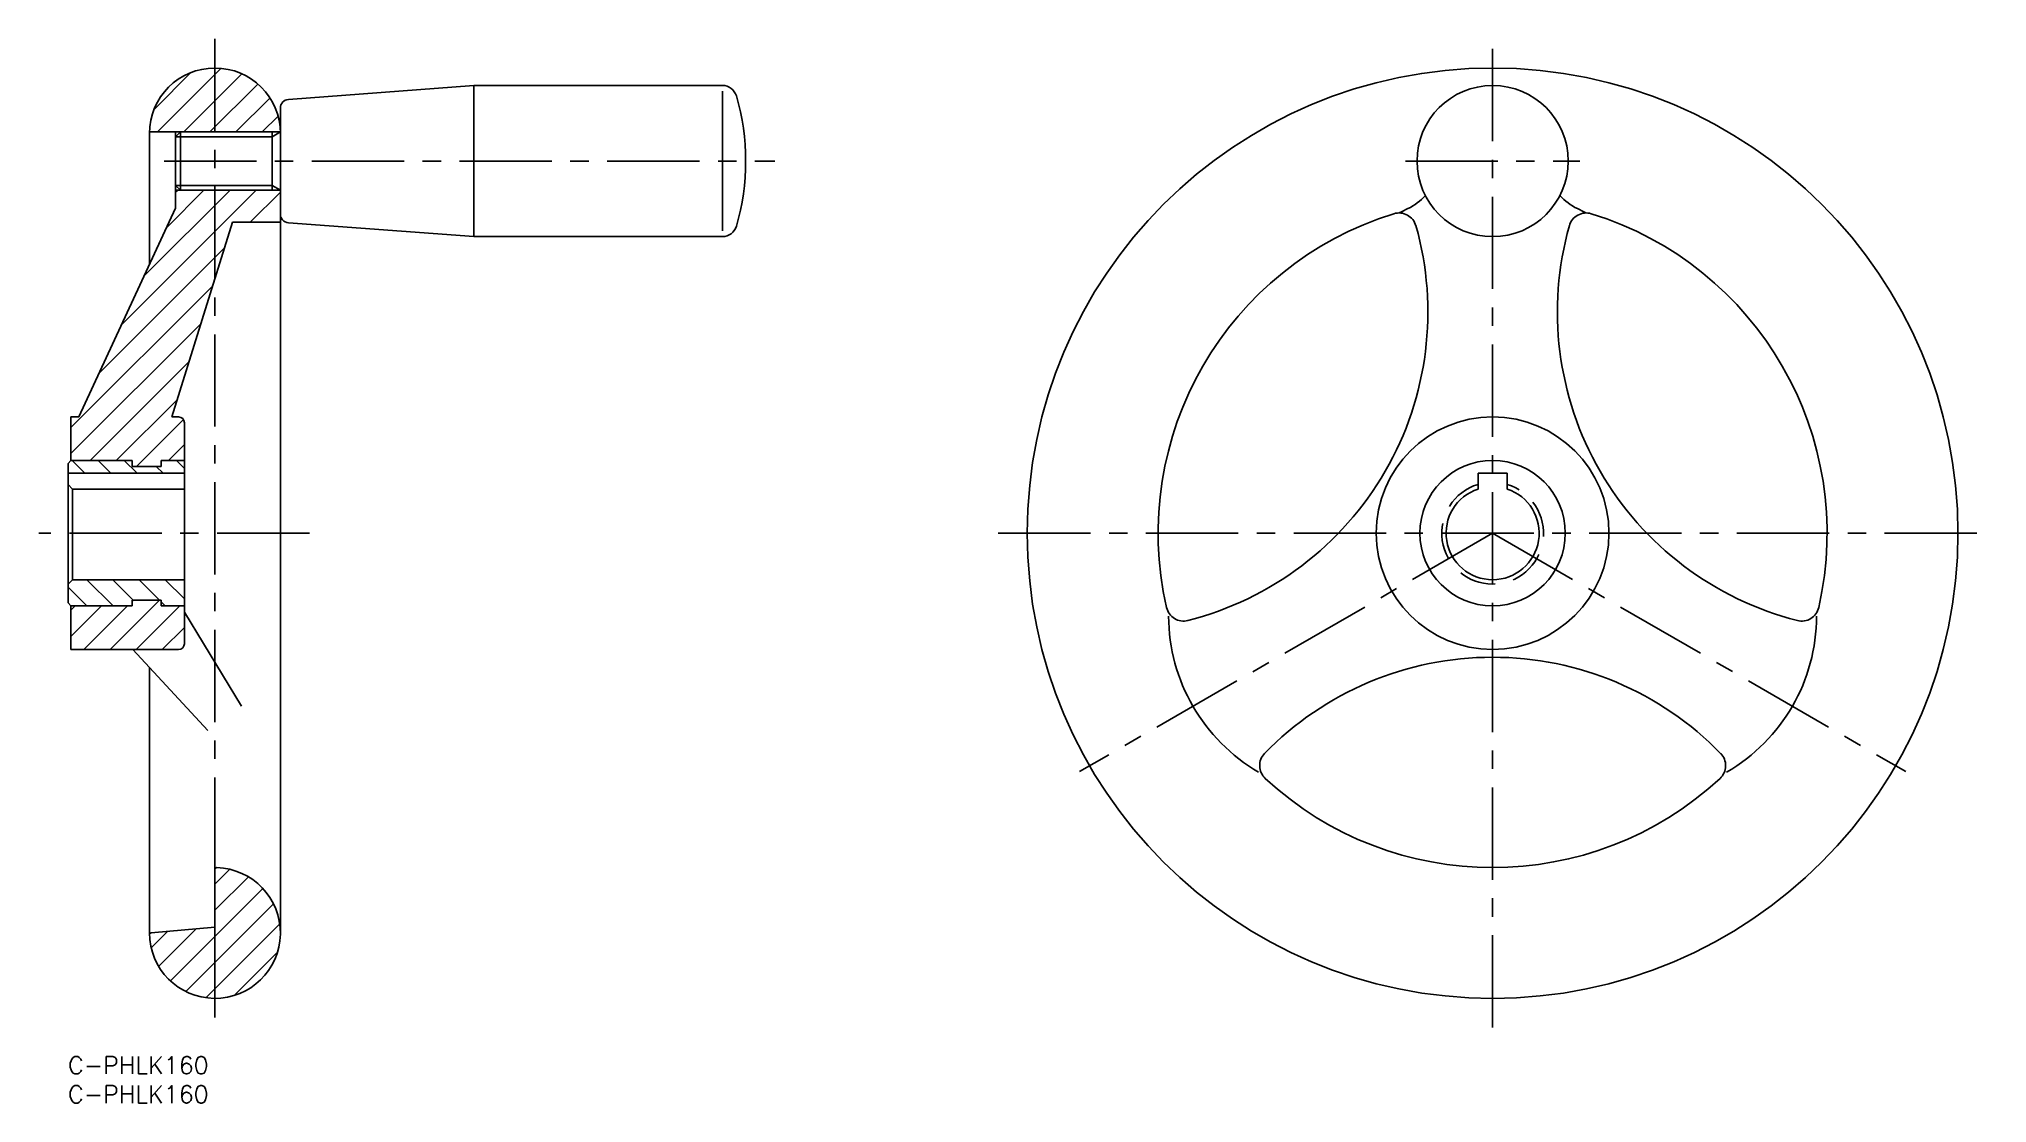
# Model space of a CAD drawing. Extents: x -5 to 330, y -8 to 175.
import ezdxf

# ---------------------------------------------------------------- set-up
doc = ezdxf.new("R2010")
doc.units = 0
doc.header["$LTSCALE"] = 0.5
doc.linetypes.add('CENTER', pattern=[50.8, 31.75, -6.35, 6.35, -6.35])
doc.linetypes.add('DASHED', pattern=[19.05, 12.7, -6.35])
for name, color, linetype in [('MSM_CENTER', 1, 'CENTER'), ('MSM_CONTINUOUS', 7, 'CONTINUOUS'), ('MSM_DASHED', 4, 'DASHED'), ('MSM_NARROW', 5, 'CONTINUOUS'), ('MSM_PART_NUMBER', 7, 'CONTINUOUS')]:
    doc.layers.add(name, color=color, linetype=linetype)
doc.styles.get("Standard").update_dxf_attribs({"font": 'txt.shx', "height": 3, "bigfont": 'bigfont.shx'})

# ---------------------------------------------------------------- blocks, each defined once
blk = doc.blocks.new('*U3')
at = {"layer": 'MSM_PART_NUMBER'}
blk.add_text('C-PHLK160', height=3, dxfattribs=at).set_placement((0, -3))
blk = doc.blocks.new('*U4')
at = {"layer": 'MSM_PART_NUMBER'}
blk.add_text('C-PHLK160', height=3, dxfattribs=at).set_placement((0, -8))

msp = doc.modelspace()

# ---------------------------------------------------------------- linework, layer by layer
at = {"layer": 'MSM_CENTER'}
for p, q in [((25.25, 175), (25.25, 5)), ((244.92, 5), (244.92, 175)), ((16.5, 154), (121.5, 154)), ((229.92, 154), (259.92, 154)), ((41.5, 90), (-5, 90)), ((159.92, 90), (329.92, 90)), ((244.92, 90), (173.91, 49)), ((244.92, 90), (315.94, 49))]:
    msp.add_line(p, q, dxfattribs=at)
at = {"layer": 'MSM_CONTINUOUS'}
for p, q in [((69.78, 167), (37.88, 164.61)), ((112.5, 167), (69.78, 167)), ((69.78, 167), (69.78, 141)), ((112.5, 166), (112.5, 142)), ((36.5, 163.11), (36.5, 21.25)), ((18.5, 159), (14, 159)), ((14, 158.75), (14, 136.2)), ((18.5, 158.19), (19.31, 159)), ((18.5, 159), (18.5, 145.91)), ((19.31, 159), (19.31, 149)), ((36.5, 159), (19.31, 159)), ((35.09, 149), (35.09, 159)), ((18.5, 149.81), (19.31, 149)), ((36.5, 149), (19.31, 149)), ((1.87, 110), (18.5, 145.91)), ((17.83, 110), (28.25, 143.5)), ((28.25, 143.5), (36.5, 143.5)), ((69.78, 141), (37.88, 143.39)), ((112.5, 141), (69.78, 141)), ((0.5, 110), (0.5, 102.5)), ((1.87, 110), (0.5, 110)), ((19, 110), (17.83, 110)), ((20, 109), (20, 71)), ((0.5, 102.5), (0, 102)), ((0, 102), (0, 78)), ((11, 102.5), (0.5, 102.5)), ((11, 101.5), (11, 102.5)), ((16, 101.5), (11, 101.5)), ((20, 102.5), (16, 102.5)), ((16, 102.5), (16, 101.5)), ((0, 100.3), (20, 100.3)), ((0.75, 97.6), (0, 98.35)), ((0.75, 97.6), (0.75, 82)), ((20, 97.6), (0.75, 97.6)), ((242.42, 97.6), (242.42, 100.3)), ((242.42, 100.3), (247.42, 100.3)), ((247.42, 97.6), (247.42, 100.3)), ((0.75, 82), (0, 81.25)), ((20, 82), (0.75, 82)), ((0.5, 77.5), (0, 78)), ((11, 77.5), (0.5, 77.5)), ((0.5, 77.5), (0.5, 70)), ((16, 78.5), (11, 78.5)), ((11, 78.5), (11, 77.5)), ((16, 77.5), (16, 78.5)), ((20, 77.5), (16, 77.5)), ((20, 76.42), (29.8, 60.25)), ((19, 70), (0.5, 70)), ((24.03, 56.07), (11.13, 70)), ((14, 66.9), (14, 21.25)), ((25.25, 22.25), (25.25, 32.2)), ((25.25, 22.25), (14.28, 21.25))]:
    msp.add_line(p, q, dxfattribs=at)
for centre, radius in [((244.92, 90), 80), ((244.92, 154), 13), ((244.92, 90), 20), ((244.92, 90), 12.5)]:
    msp.add_circle(centre, radius, dxfattribs=at)
for centre, radius, start, end in [((25.25, 158.75), 11.25, 0, 180), ((38, 163.11), 1.5, 94.4672, 180), ((112.5, 164.5), 2.5, 16.2602, 90), ((76.5, 154), 40, 343.7398, 16.2602), ((226.27, 154.4), 9.5, 295.4884, 318.2313), ((263.58, 154.4), 9.5, 221.7687, 244.5116), ((38, 144.89), 1.5, 180, 265.5328), ((244.92, 90), 57.5, 107.1598, 192.8402), ((228.84, 142.07), 3, 15.7554, 107.1598), ((244.92, 115.27), 33.85, 115.4884, 118.3058), ((261, 142.07), 3, 72.8402, 164.2446), ((244.92, 115.27), 33.85, 61.6942, 64.5116), ((244.92, 90), 57.5, 347.1598, 72.8402), ((112.5, 143.5), 2.5, 270, 343.7398), ((179.06, 128.03), 54.73, 284.2446, 15.7554), ((310.79, 128.03), 54.73, 164.2446, 255.7554), ((19, 109), 1, 360, 90), ((244.92, 90), 8, 108.21, 71.79), ((191.79, 77.89), 3, 192.8402, 284.2446), ((298.06, 77.89), 3, 255.7554, 347.1598), ((220.33, 75.8), 31.11, 180.1729, 239.8271), ((269.51, 75.8), 31.11, 300.1729, 359.8271), ((19, 71), 1, 270, 0), ((244.92, 13.94), 54.73, 44.2446, 135.7554), ((207.87, 50.04), 3, 135.7554, 227.1598), ((281.98, 50.04), 3, 312.8402, 44.2446), ((244.92, 90), 57.5, 227.1598, 312.8402), ((25.25, 21.25), 11.25, 180, 88.4301), ((25.55, 32.2), 0.3, 88.4301, 180), ((14.3, 20.95), 0.3, 95.1944, 181.5507)]:
    msp.add_arc(centre, radius, start, end, dxfattribs=at)
at = {"layer": 'MSM_DASHED'}
msp.add_arc((244.92, 90), 8.75, 106.6015, 73.3985, dxfattribs=at)
at = {"layer": 'MSM_NARROW'}
for p, q in [((14.91, 163), (21.13, 169.22)), ((15.4, 159), (26.35, 169.95)), ((19.89, 159), (29.89, 169)), ((24.38, 159), (32.63, 167.24)), ((28.87, 159), (34.71, 164.84)), ((33.36, 159), (36.1, 161.73)), ((19.31, 159), (18.5, 159)), ((35.09, 158.19), (18.5, 158.19)), ((36.5, 159), (35.09, 158.19)), ((9.22, 125.88), (32.34, 149)), ((13.09, 134.24), (27.85, 149)), ((16.97, 142.6), (23.36, 149)), ((35.09, 149.81), (18.5, 149.81)), ((19.31, 149), (18.5, 149)), ((18.5, 148.63), (18.87, 149)), ((31.33, 143.5), (36.5, 148.67)), ((36.5, 149), (35.09, 149.81)), ((5.35, 117.51), (26.87, 139.03)), ((0.5, 108.18), (24.84, 132.51)), ((0.5, 103.69), (22.81, 125.99)), ((3.8, 102.5), (20.78, 119.47)), ((8.29, 102.5), (18.75, 112.95)), ((11.78, 101.5), (19.83, 109.55)), ((17.27, 102.5), (20, 105.23)), ((2.89, 100.3), (0.69, 102.5)), ((7.38, 100.3), (5.18, 102.5)), ((11.87, 100.3), (9.67, 102.5)), ((16.36, 100.3), (15.16, 101.5)), ((20, 101.15), (18.65, 102.5)), ((3.24, 77.5), (0, 80.74)), ((7.73, 77.5), (3.23, 82)), ((11.22, 78.5), (7.72, 82)), ((15.71, 78.5), (12.21, 82)), ((20, 78.7), (16.7, 82)), ((0.5, 76.75), (1.25, 77.5)), ((0.5, 72.26), (5.74, 77.5)), ((2.73, 70), (10.23, 77.5)), ((7.22, 70), (15.72, 78.5)), ((11, 78.27), (11.23, 78.5)), ((11.71, 70), (19.21, 77.5)), ((16.71, 77.5), (16, 78.21)), ((16.2, 70), (20, 73.8)), ((25.25, 29.65), (27.8, 32.21)), ((25.25, 25.16), (31, 30.92)), ((17.59, 13.01), (33.49, 28.91)), ((20.24, 11.18), (35.32, 26.26)), ((14.29, 18.7), (17.11, 21.51)), ((15.58, 15.5), (22.04, 21.96)), ((23.67, 10.11), (36.39, 22.83)), ((28.54, 10.49), (36.01, 17.96))]:
    msp.add_line(p, q, dxfattribs=at)

# ---------------------------------------------------------------- block references
at = {"layer": 'MSM_CONTINUOUS'}
for name in ['*U3', '*U4']:
    msp.add_blockref(name, (0, 0), dxfattribs=at)

doc.saveas('drawing.dxf')
